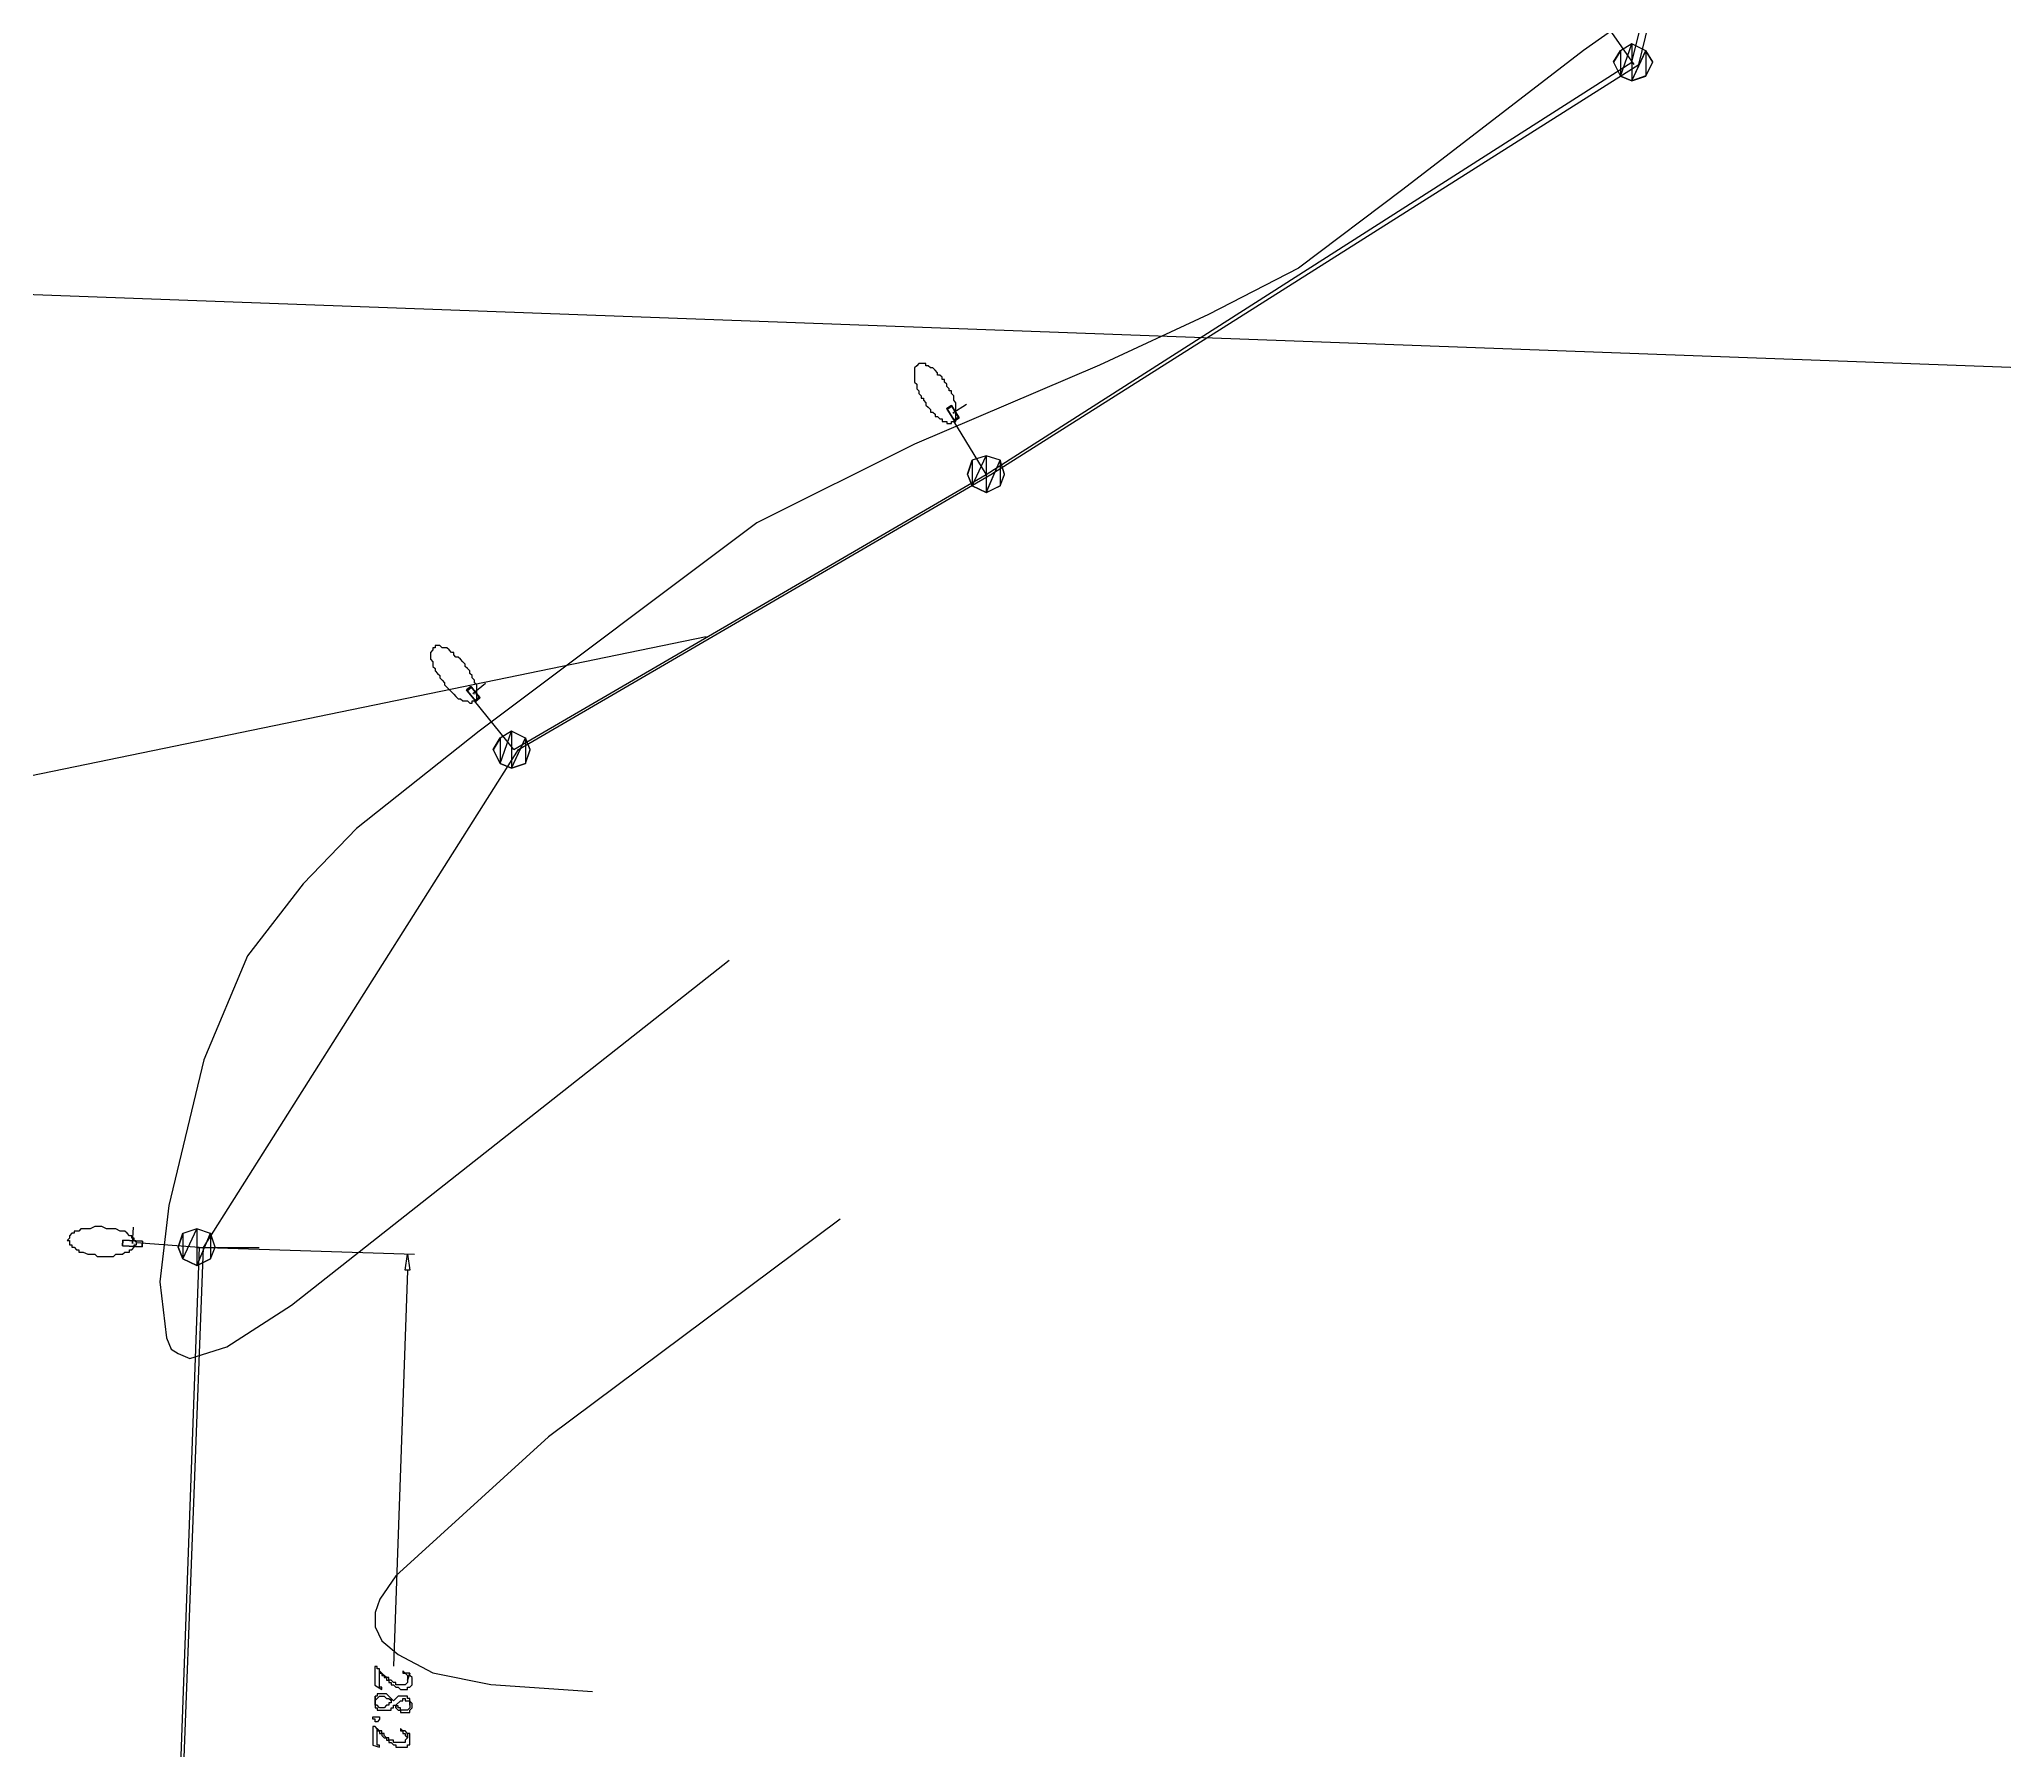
# Model space of a CAD drawing. Extents: x 212106 to 638151, y -1311344 to 1260505.
# Drawn here: x 335745 to 396387, y 428141 to 480957 of the extents above; entities that cross this region are included whole.
import ezdxf

# ---------------------------------------------------------------- set-up
doc = ezdxf.new("R2010")
doc.units = 0
doc.header["$MEASUREMENT"] = 0
for name, color, linetype in [('at_Entity', 7, 'Continuous'), ('DLXLUM01', 3, 'Continuous'), ('DLXLUM02', 6, 'Continuous'), ('DLXLUMEX', 2, 'Continuous'), ('DLXSCENE', 7, 'Continuous')]:
    doc.layers.add(name, color=color, linetype=linetype)

# ---------------------------------------------------------------- blocks, each defined once
blk = doc.blocks.new('*U175')
for p, q in [((-300, 102), (-309, -68)), ((-300, 102), (-309, -68)), ((-309, -68), (-300, 102)), ((-309, -68), (-300, 102)), ((309, 68), (-300, 102)), ((-300, 102), (-300, 102)), ((-300, 102), (-300, 102)), ((-300, 102), (309, 68)), ((309, 68), (-300, 102)), ((-300, 102), (309, 68)), ((300, -102), (309, 68)), ((300, -102), (309, 68)), ((309, 68), (300, -102)), ((309, 68), (300, -102)), ((309, 68), (309, 68)), ((309, 68), (309, 68)), ((-309, -68), (300, -102)), ((300, -102), (-309, -68)), ((-309, -68), (-309, -68)), ((-309, -68), (300, -102)), ((-309, -68), (-309, -68)), ((300, -102), (-309, -68)), ((300, -102), (300, -102)), ((300, -102), (300, -102))]:
    blk.add_line(p, q)
at = {"color": 1}
blk.add_line((0, 0), (28, 499), dxfattribs=at)
at = {"layer": 'DLXLUMEX', "color": 7}
blk.add_text('1', height=100, dxfattribs=at).set_placement((0, 0))
blk = doc.blocks.new('*U52')
for p, q in [((-54, 249), (-198, 159)), ((-198, 159), (-54, 249)), ((-183, 134), (-198, 159)), ((-198, 159), (23, -198)), ((-198, 159), (-183, 134)), ((23, -198), (-198, 159)), ((-38, 223), (-183, 134)), ((-183, 134), (-38, 223)), ((-183, 134), (38, -223)), ((38, -223), (-183, 134)), ((-38, 223), (-54, 249)), ((-54, 249), (-38, 223)), ((167, -109), (-54, 249)), ((-54, 249), (167, -109)), ((183, -134), (-38, 223)), ((-38, 223), (183, -134)), ((23, -198), (167, -109)), ((167, -109), (23, -198)), ((23, -198), (38, -223)), ((38, -223), (23, -198)), ((38, -223), (183, -134)), ((183, -134), (38, -223)), ((183, -134), (167, -109)), ((167, -109), (183, -134))]:
    blk.add_line(p, q)
at = {"color": 1}
blk.add_line((-16, 25), (410, 288), dxfattribs=at)
at = {"layer": 'DLXLUMEX', "color": 7}
blk.add_text('2', height=100, dxfattribs=at).set_placement((0, 0))
blk = doc.blocks.new('*U53')
for p, q in [((-85, 240), (-217, 133)), ((-217, 133), (-85, 240)), ((-217, 133), (48, -194)), ((-198, 110), (-217, 133)), ((-217, 133), (-198, 110)), ((48, -194), (-217, 133)), ((-66, 217), (-198, 110)), ((-198, 110), (-66, 217)), ((-198, 110), (66, -217)), ((66, -217), (-198, 110)), ((-66, 217), (-85, 240)), ((-85, 240), (-66, 217)), ((180, -87), (-85, 240)), ((-85, 240), (180, -87)), ((198, -110), (-66, 217)), ((-66, 217), (198, -110)), ((48, -194), (180, -87)), ((180, -87), (48, -194)), ((48, -194), (66, -217)), ((66, -217), (48, -194)), ((66, -217), (198, -110)), ((198, -110), (66, -217)), ((198, -110), (180, -87)), ((180, -87), (198, -110))]:
    blk.add_line(p, q)
at = {"color": 1}
blk.add_line((-19, 23), (370, 338), dxfattribs=at)
at = {"layer": 'DLXLUMEX', "color": 7}
blk.add_text('2', height=100, dxfattribs=at).set_placement((0, 0))
blk = doc.blocks.new('*U97')
for p, q in [((27172, 451588), (33744, 478803)), ((7172, 438930), (27172, 451588)), ((-7398, 430440), (7172, 438930)), ((-17113, 415075), (-7398, 430440)), ((-18184, 386941), (-17113, 415075))]:
    blk.add_line(p, q)

msp = doc.modelspace()

# ---------------------------------------------------------------- linework, layer by layer
at = {"layer": 'at_Entity', "color": 1}
for p, q in [((384886, 480247), (391458, 507387)), ((364958, 467525), (384886, 480247)), ((350388, 459036), (364958, 467525)), ((327960, 456681), (356316, 462527)), ((340675, 443679), (330461, 159761))]:
    msp.add_line(p, q, dxfattribs=at)
at = {"layer": 'at_Entity', "color": 0}
for p, q in [((385816, 482320), (383388, 480608)), ((384958, 480183), (383816, 481820)), ((383388, 480608), (377816, 476326)), ((384316, 480257), (384530, 480609)), ((384316, 480257), (384530, 480609)), ((384530, 480605), (384316, 480252)), ((384530, 480605), (384316, 480252)), ((384530, 480605), (384316, 480252)), ((384530, 480605), (384316, 480252)), ((384887, 480819), (384530, 480605)), ((384887, 480819), (384530, 480605)), ((384530, 479824), (384887, 480819)), ((384530, 479824), (384887, 480819)), ((384887, 480819), (384530, 480605)), ((384887, 480819), (384530, 480605)), ((384887, 480819), (384530, 480605)), ((384530, 479824), (384887, 480819)), ((384530, 479824), (384887, 480819)), ((384887, 480819), (384530, 480605)), ((384530, 480609), (384530, 479829)), ((384530, 480609), (384530, 479829)), ((384530, 480605), (384530, 479824)), ((384530, 480605), (384530, 479824)), ((385315, 480605), (384887, 480819)), ((385315, 480605), (384887, 480819)), ((384887, 480819), (384887, 479673)), ((384887, 480819), (384887, 479673)), ((385315, 480605), (384887, 480819)), ((385315, 480605), (384887, 480819)), ((385315, 480605), (384887, 480819)), ((384887, 480819), (384887, 479673)), ((384887, 480819), (384887, 479673)), ((385315, 480605), (384887, 480819)), ((384887, 479678), (385316, 480609)), ((384887, 479678), (385316, 480609)), ((384887, 479673), (385315, 480605)), ((384887, 479673), (385315, 480605)), ((385530, 480252), (385315, 480605)), ((385530, 480252), (385315, 480605)), ((385530, 480252), (385315, 480605)), ((385530, 480252), (385315, 480605)), ((385530, 480257), (385316, 480609)), ((385316, 480609), (385316, 479829)), ((385316, 480609), (385316, 479829)), ((385530, 480257), (385316, 480609)), ((385316, 480609), (385316, 479829)), ((385316, 480609), (385316, 479829)), ((384530, 479829), (384316, 480257)), ((384530, 479829), (384316, 480257)), ((384316, 480252), (384530, 479824)), ((384316, 480252), (384530, 479824)), ((384316, 480252), (384530, 479824)), ((384316, 480252), (384530, 479824)), ((384530, 479824), (384887, 479673)), ((384887, 479673), (384530, 479824)), ((384530, 479824), (384887, 479673)), ((384530, 479824), (384887, 479673)), ((384887, 479673), (384530, 479824)), ((384530, 479824), (384887, 479673)), ((385316, 479829), (384887, 479678)), ((385316, 479829), (384887, 479678)), ((384887, 479673), (385315, 479824)), ((384887, 479673), (385315, 479824)), ((384887, 479673), (385315, 479824)), ((384887, 479673), (385315, 479824)), ((384887, 479673), (384887, 479673)), ((384887, 479673), (384887, 479673)), ((384887, 479673), (384887, 479673)), ((385315, 479824), (385530, 480252)), ((385315, 479824), (385530, 480252)), ((385315, 479824), (385530, 480252)), ((385315, 479824), (385530, 480252)), ((385316, 479829), (385530, 480257)), ((385316, 479829), (385530, 480257)), ((377816, 476326), (374602, 473895)), ((374602, 473895), (371817, 472460)), ((499598, 467032), (330674, 473251)), ((371817, 472460), (368459, 470898)), ((362816, 470882), (362744, 470820)), ((362744, 470820), (362744, 470744)), ((362744, 470744), (362744, 470669)), ((362744, 470669), (362744, 470594)), ((362744, 470594), (362744, 470532)), ((368459, 470898), (362745, 468467)), ((362887, 470957), (362816, 470882)), ((362816, 470882), (362816, 470882)), ((362959, 470957), (362887, 470957)), ((363030, 470957), (362959, 470957)), ((363101, 470957), (363030, 470957)), ((363101, 470882), (363101, 470957)), ((363173, 470882), (363101, 470882)), ((363244, 470820), (363173, 470882)), ((363316, 470820), (363244, 470820)), ((363387, 470744), (363316, 470820)), ((363458, 470669), (363387, 470744)), ((363458, 470594), (363458, 470669)), ((363530, 470594), (363458, 470594)), ((363601, 470532), (363530, 470594)), ((362744, 470532), (362744, 470456)), ((362744, 470456), (362744, 470381)), ((362744, 470381), (362816, 470319)), ((362816, 470319), (362816, 470243)), ((362816, 470243), (362816, 470168)), ((362816, 470168), (362887, 470106)), ((362887, 470106), (362887, 470031)), ((362887, 470031), (362959, 469955)), ((363601, 470456), (363601, 470532)), ((363672, 470456), (363601, 470456)), ((363672, 470381), (363672, 470456)), ((363744, 470319), (363672, 470381)), ((363744, 470243), (363744, 470319)), ((363815, 470168), (363744, 470243)), ((363815, 470106), (363815, 470168)), ((363887, 470106), (363815, 470106)), ((363887, 470031), (363887, 470106)), ((363958, 469955), (363887, 470031)), ((362959, 469955), (362959, 469880)), ((362959, 469880), (363030, 469880)), ((363030, 469880), (363030, 469818)), ((363030, 469818), (363101, 469743)), ((363101, 469743), (363101, 469667)), ((363101, 469667), (363173, 469605)), ((363173, 469605), (363244, 469530)), ((363244, 469530), (363244, 469454)), ((363244, 469454), (363316, 469454)), ((363316, 469454), (363387, 469392)), ((363387, 469392), (363387, 469317)), ((363958, 469880), (363958, 469955)), ((363958, 469818), (363958, 469880)), ((364029, 469743), (363958, 469818)), ((364029, 469667), (364029, 469743)), ((364029, 469605), (364029, 469667)), ((364029, 469530), (364029, 469605)), ((364029, 469454), (364029, 469530)), ((364029, 469392), (364029, 469454)), ((364029, 469317), (364029, 469392)), ((363387, 469317), (363458, 469317)), ((363458, 469317), (363530, 469242)), ((363530, 469242), (363601, 469242)), ((363601, 469242), (363601, 469166)), ((363601, 469166), (363672, 469166)), ((363672, 469166), (363744, 469166)), ((363744, 469166), (363744, 469104)), ((363744, 469104), (363815, 469104)), ((363815, 469104), (363887, 469104)), ((363887, 469104), (363887, 469166)), ((363887, 469166), (363958, 469166)), ((363958, 469166), (364029, 469166)), ((364959, 467537), (363959, 469176)), ((364029, 469242), (364029, 469317)), ((364029, 469166), (364029, 469242)), ((362745, 468467), (357888, 466037)), ((364531, 467967), (364387, 467530)), ((364531, 467967), (364387, 467530)), ((364531, 467967), (364387, 467530)), ((364531, 467967), (364387, 467530)), ((364388, 467540), (364531, 467965)), ((364388, 467540), (364531, 467965)), ((364959, 468105), (364531, 467967)), ((364959, 468105), (364531, 467967)), ((364531, 467179), (364959, 468105)), ((364531, 467179), (364959, 468105)), ((364959, 468105), (364531, 467967)), ((364959, 468105), (364531, 467967)), ((364959, 468105), (364531, 467967)), ((364531, 467179), (364959, 468105)), ((364531, 467179), (364959, 468105)), ((364959, 468105), (364531, 467967)), ((364531, 467967), (364531, 467179)), ((364531, 467967), (364531, 467179)), ((364531, 467965), (364531, 467177)), ((364531, 467965), (364531, 467177)), ((365388, 467967), (364959, 468105)), ((365388, 467967), (364959, 468105)), ((364959, 468105), (364959, 466967)), ((364959, 468105), (364959, 466967)), ((365388, 467967), (364959, 468105)), ((365388, 467967), (364959, 468105)), ((365388, 467967), (364959, 468105)), ((364959, 468105), (364959, 466967)), ((364959, 468105), (364959, 466967)), ((365388, 467967), (364959, 468105)), ((364959, 466967), (365388, 467967)), ((364959, 466967), (365388, 467967)), ((364960, 466965), (365388, 467965)), ((364960, 466965), (365388, 467965)), ((365530, 467530), (365388, 467967)), ((365530, 467530), (365388, 467967)), ((365530, 467530), (365388, 467967)), ((365530, 467530), (365388, 467967)), ((365531, 467540), (365388, 467965)), ((365388, 467965), (365388, 467177)), ((365388, 467965), (365388, 467177)), ((365531, 467540), (365388, 467965)), ((365388, 467965), (365388, 467177)), ((365388, 467965), (365388, 467177)), ((364387, 467530), (364531, 467179)), ((364387, 467530), (364531, 467179)), ((364387, 467530), (364531, 467179)), ((364387, 467530), (364531, 467179)), ((364531, 467177), (364388, 467540)), ((364531, 467177), (364388, 467540)), ((364531, 467179), (364959, 466967)), ((364959, 466967), (364531, 467179)), ((364531, 467179), (364959, 466967)), ((364531, 467179), (364959, 466967)), ((364959, 466967), (364531, 467179)), ((364531, 467179), (364959, 466967)), ((364959, 466967), (365388, 467179)), ((364959, 466967), (365388, 467179)), ((364959, 466967), (365388, 467179)), ((364959, 466967), (365388, 467179)), ((364959, 466967), (364959, 466967)), ((364959, 466967), (364959, 466967)), ((364959, 466967), (364959, 466967)), ((365388, 467177), (364960, 466965)), ((365388, 467177), (364960, 466965)), ((365388, 467177), (365531, 467540)), ((365388, 467177), (365531, 467540)), ((365388, 467179), (365530, 467530)), ((365388, 467179), (365530, 467530)), ((365388, 467179), (365530, 467530)), ((365388, 467179), (365530, 467530)), ((357888, 466037), (349317, 459601)), ((347889, 462112), (347816, 462037)), ((347889, 462174), (347889, 462112)), ((347960, 462174), (347889, 462174)), ((347889, 462174), (347889, 462174)), ((348031, 462249), (347960, 462249)), ((347960, 462249), (347960, 462174)), ((348102, 462249), (348031, 462249)), ((348174, 462174), (348102, 462249)), ((348245, 462174), (348174, 462174)), ((348317, 462174), (348245, 462174)), ((348388, 462112), (348317, 462174)), ((348460, 462037), (348388, 462112)), ((347816, 462037), (347816, 461962)), ((347816, 461962), (347816, 461887)), ((347816, 461887), (347816, 461825)), ((347816, 461825), (347889, 461750)), ((347889, 461750), (347889, 461675)), ((347889, 461675), (347889, 461600)), ((347889, 461600), (347960, 461538)), ((347960, 461538), (347960, 461463)), ((348531, 462037), (348460, 462037)), ((348531, 461962), (348531, 462037)), ((348602, 461887), (348531, 461962)), ((348674, 461887), (348602, 461887)), ((348746, 461825), (348674, 461887)), ((348817, 461750), (348746, 461825)), ((348888, 461675), (348817, 461750)), ((348888, 461600), (348888, 461675)), ((348960, 461538), (348888, 461600)), ((349031, 461463), (348960, 461538)), ((347960, 461463), (348031, 461388)), ((348031, 461388), (348102, 461326)), ((348102, 461326), (348102, 461251)), ((348102, 461251), (348174, 461176)), ((348174, 461176), (348245, 461101)), ((348245, 461101), (348245, 461039)), ((348245, 461039), (348317, 460964)), ((348317, 460964), (348388, 460889)), ((348388, 460889), (348460, 460815)), ((349031, 461388), (349031, 461463)), ((349102, 461326), (349031, 461388)), ((349102, 461251), (349102, 461326)), ((349173, 461176), (349102, 461251)), ((349173, 461101), (349173, 461176)), ((349246, 461039), (349173, 461101)), ((349246, 460964), (349246, 461039)), ((349246, 460889), (349246, 460964)), ((349246, 460815), (349246, 460889)), ((348460, 460815), (348531, 460752)), ((348531, 460752), (348602, 460677)), ((348602, 460677), (348674, 460603)), ((348674, 460603), (348746, 460603)), ((348746, 460603), (348817, 460540)), ((348817, 460540), (348888, 460540)), ((348888, 460540), (348960, 460540)), ((348960, 460540), (349031, 460465)), ((349031, 460465), (349102, 460465)), ((349102, 460465), (349102, 460540)), ((349102, 460540), (349173, 460540)), ((349173, 460540), (349246, 460540)), ((350388, 459042), (349175, 460537)), ((349246, 460752), (349246, 460815)), ((349246, 460677), (349246, 460752)), ((349246, 460603), (349246, 460677)), ((349246, 460540), (349246, 460603)), ((349317, 459601), (345531, 456604)), ((349960, 459394), (349745, 459033)), ((349960, 459394), (349745, 459033)), ((349960, 459394), (349745, 459033)), ((349960, 459394), (349745, 459033)), ((349746, 459035), (349961, 459396)), ((349746, 459035), (349961, 459396)), ((350317, 459606), (349960, 459394)), ((350317, 459606), (349960, 459394)), ((349960, 458610), (350317, 459606)), ((349960, 458610), (350317, 459606)), ((350317, 459606), (349960, 459394)), ((350317, 459606), (349960, 459394)), ((350317, 459606), (349960, 459394)), ((349960, 458610), (350317, 459606)), ((349960, 458610), (350317, 459606)), ((350317, 459606), (349960, 459394)), ((349960, 459394), (349960, 458610)), ((349960, 459394), (349960, 458610)), ((349961, 459396), (349961, 458612)), ((349961, 459396), (349961, 458612)), ((350746, 459394), (350317, 459606)), ((350746, 459394), (350317, 459606)), ((350317, 459606), (350317, 458460)), ((350317, 459606), (350317, 458460)), ((350746, 459394), (350317, 459606)), ((350746, 459394), (350317, 459606)), ((350746, 459394), (350317, 459606)), ((350317, 459606), (350317, 458460)), ((350317, 459606), (350317, 458460)), ((350746, 459394), (350317, 459606)), ((350317, 458462), (350746, 459396)), ((350317, 458462), (350746, 459396)), ((350317, 458460), (350746, 459394)), ((350317, 458460), (350746, 459394)), ((350888, 459035), (350746, 459396)), ((350746, 459396), (350746, 458612)), ((350746, 459396), (350746, 458612)), ((350888, 459035), (350746, 459396)), ((350746, 459396), (350746, 458612)), ((350746, 459396), (350746, 458612)), ((350888, 459033), (350746, 459394)), ((350888, 459033), (350746, 459394)), ((350888, 459033), (350746, 459394)), ((350888, 459033), (350746, 459394)), ((349745, 459033), (349960, 458610)), ((349745, 459033), (349960, 458610)), ((349745, 459033), (349960, 458610)), ((349745, 459033), (349960, 458610)), ((349961, 458612), (349746, 459035)), ((349961, 458612), (349746, 459035)), ((349960, 458610), (350317, 458460)), ((350317, 458460), (349960, 458610)), ((349960, 458610), (350317, 458460)), ((349960, 458610), (350317, 458460)), ((350317, 458460), (349960, 458610)), ((349960, 458610), (350317, 458460)), ((350746, 458612), (350317, 458462)), ((350746, 458612), (350317, 458462)), ((350317, 458460), (350746, 458610)), ((350317, 458460), (350746, 458610)), ((350317, 458460), (350746, 458610)), ((350317, 458460), (350746, 458610)), ((350317, 458460), (350317, 458460)), ((350317, 458460), (350317, 458460)), ((350317, 458460), (350317, 458460)), ((350746, 458612), (350888, 459035)), ((350746, 458612), (350888, 459035)), ((350746, 458610), (350888, 459033)), ((350746, 458610), (350888, 459033)), ((350746, 458610), (350888, 459033)), ((350746, 458610), (350888, 459033)), ((345531, 456604), (343889, 454891)), ((343889, 454891), (342174, 452675)), ((342174, 452675), (340817, 449463)), ((343531, 441895), (357030, 452536)), ((340817, 449463), (339746, 444968)), ((339746, 444968), (339460, 442613)), ((360460, 444541), (351460, 437828)), ((336674, 443961), (336602, 443887)), ((336746, 444109), (336674, 444035)), ((336674, 444035), (336674, 443961)), ((336818, 444109), (336746, 444109)), ((336888, 444171), (336818, 444171)), ((336818, 444171), (336818, 444109)), ((336960, 444171), (336888, 444171)), ((337031, 444245), (336960, 444171)), ((337103, 444245), (337031, 444245)), ((337173, 444245), (337103, 444245)), ((337245, 444245), (337173, 444245)), ((337317, 444245), (337245, 444245)), ((337460, 444319), (337317, 444245)), ((337531, 444319), (337460, 444319)), ((337602, 444319), (337531, 444319)), ((337674, 444319), (337602, 444319)), ((337817, 444245), (337674, 444319)), ((337888, 444245), (337817, 444245)), ((337960, 444245), (337888, 444245)), ((338031, 444245), (337960, 444245)), ((338103, 444245), (338031, 444245)), ((338245, 444171), (338103, 444245)), ((338317, 444171), (338245, 444171)), ((338389, 444171), (338317, 444171)), ((338460, 444109), (338389, 444171)), ((338531, 444035), (338460, 444109)), ((338602, 444035), (338531, 444035)), ((338602, 443961), (338602, 444035)), ((338674, 443961), (338602, 443961)), ((338674, 443887), (338674, 443961)), ((340032, 443677), (340175, 444110)), ((340032, 443677), (340175, 444110)), ((340174, 444101), (340032, 443681)), ((340174, 444101), (340032, 443681)), ((340174, 444101), (340032, 443681)), ((340174, 444101), (340032, 443681)), ((340603, 444249), (340174, 444101)), ((340603, 444249), (340174, 444101)), ((340174, 443322), (340603, 444249)), ((340174, 443322), (340603, 444249)), ((340603, 444249), (340174, 444101)), ((340603, 444249), (340174, 444101)), ((340603, 444249), (340174, 444101)), ((340174, 443322), (340603, 444249)), ((340174, 443322), (340603, 444249)), ((340603, 444249), (340174, 444101)), ((340174, 444101), (340174, 443322)), ((340174, 444101), (340174, 443322)), ((340175, 444110), (340175, 443319)), ((340175, 444110), (340175, 443319)), ((341032, 444101), (340603, 444249)), ((341032, 444101), (340603, 444249)), ((340603, 444249), (340603, 443112)), ((340603, 444249), (340603, 443112)), ((341032, 444101), (340603, 444249)), ((341032, 444101), (340603, 444249)), ((341032, 444101), (340603, 444249)), ((340603, 444249), (340603, 443112)), ((340603, 444249), (340603, 443112)), ((341032, 444101), (340603, 444249)), ((340603, 443109), (341031, 444110)), ((340603, 443109), (341031, 444110)), ((340603, 443112), (341032, 444101)), ((340603, 443112), (341032, 444101)), ((341175, 443677), (341031, 444110)), ((341031, 444110), (341031, 443319)), ((341031, 444110), (341031, 443319)), ((341175, 443677), (341031, 444110)), ((341031, 444110), (341031, 443319)), ((341031, 444110), (341031, 443319)), ((341174, 443681), (341032, 444101)), ((341174, 443681), (341032, 444101)), ((341174, 443681), (341032, 444101)), ((341174, 443681), (341032, 444101)), ((336602, 443887), (336674, 443887)), ((336602, 443887), (336602, 443887)), ((336674, 443887), (336674, 443825)), ((336674, 443825), (336674, 443751)), ((336674, 443751), (336746, 443751)), ((336746, 443751), (336746, 443677)), ((336746, 443677), (336818, 443677)), ((336818, 443677), (336888, 443602)), ((336888, 443602), (336960, 443602)), ((336960, 443602), (336960, 443528)), ((336960, 443528), (337031, 443528)), ((337031, 443528), (337103, 443528)), ((337103, 443528), (337245, 443466)), ((337245, 443466), (337317, 443466)), ((337317, 443466), (337389, 443466)), ((337389, 443466), (337460, 443466)), ((337460, 443466), (337531, 443392)), ((337531, 443392), (337674, 443392)), ((337674, 443392), (337746, 443392)), ((337746, 443392), (337817, 443392)), ((337817, 443392), (337888, 443392)), ((337888, 443392), (338031, 443392)), ((338031, 443392), (338103, 443466)), ((338103, 443466), (338173, 443466)), ((338173, 443466), (338245, 443466)), ((338245, 443466), (338317, 443466)), ((338317, 443466), (338389, 443528)), ((338389, 443528), (338460, 443528)), ((338460, 443528), (338531, 443528)), ((338531, 443528), (338531, 443602)), ((338531, 443602), (338602, 443602)), ((338602, 443602), (338674, 443677)), ((338746, 443825), (338674, 443887)), ((338674, 443677), (338674, 443751)), ((338674, 443751), (338746, 443751)), ((338746, 443751), (338746, 443825)), ((340674, 443670), (338746, 443819)), ((340032, 443681), (340174, 443322)), ((340032, 443681), (340174, 443322)), ((340032, 443681), (340174, 443322)), ((340032, 443681), (340174, 443322)), ((340175, 443319), (340032, 443677)), ((340175, 443319), (340032, 443677)), ((340174, 443322), (340603, 443112)), ((340603, 443112), (340174, 443322)), ((340174, 443322), (340603, 443112)), ((340174, 443322), (340603, 443112)), ((340603, 443112), (340174, 443322)), ((340174, 443322), (340603, 443112)), ((340602, 443670), (342531, 443670)), ((340603, 443679), (347317, 443469)), ((340603, 443112), (341032, 443322)), ((340603, 443112), (341032, 443322)), ((340603, 443112), (341032, 443322)), ((340603, 443112), (341032, 443322)), ((341031, 443319), (340603, 443109)), ((341031, 443319), (340603, 443109)), ((341031, 443319), (341175, 443677)), ((341031, 443319), (341175, 443677)), ((341032, 443322), (341174, 443681)), ((341032, 443322), (341174, 443681)), ((341032, 443322), (341174, 443681)), ((341032, 443322), (341174, 443681)), ((347032, 442975), (347103, 443469)), ((347103, 443469), (347175, 442975)), ((340603, 443112), (340603, 443112)), ((340603, 443112), (340603, 443112)), ((340603, 443112), (340603, 443112)), ((347102, 442962), (346674, 430754)), ((347175, 442975), (347032, 442975)), ((339460, 442613), (339674, 440887)), ((341531, 440610), (343531, 441895)), ((339674, 440887), (339817, 440535)), ((339817, 440535), (340031, 440396)), ((340031, 440396), (340389, 440245)), ((340389, 440245), (341531, 440610)), ((351460, 437828), (346746, 433538)), ((346746, 433538), (346247, 432821)), ((346247, 432821), (346103, 432401)), ((346103, 432401), (346103, 431968)), ((346103, 431968), (346317, 431536)), ((346317, 431536), (346818, 431115)), ((346173, 430744), (346102, 430744)), ((346102, 430744), (346102, 430167)), ((346173, 430670), (346173, 430744)), ((346245, 430670), (346173, 430670)), ((346245, 430597), (346245, 430670)), ((346316, 430531), (346245, 430604)), ((346245, 430604), (346245, 430604)), ((346245, 430604), (346245, 430531)), ((346245, 430535), (346245, 430597)), ((346818, 431115), (347888, 430547)), ((347031, 430531), (346960, 430604)), ((346960, 430604), (346960, 430604)), ((346960, 430604), (346960, 430531)), ((346102, 430167), (346316, 430032)), ((346245, 430314), (346245, 430535)), ((346245, 430531), (346245, 430531)), ((346245, 430531), (346245, 430531)), ((346245, 430531), (346316, 430531)), ((346245, 430241), (346245, 430314)), ((346245, 430167), (346245, 430241)), ((346245, 430241), (346245, 430241)), ((346245, 430106), (346245, 430167)), ((346245, 430167), (346245, 430167)), ((346245, 430167), (346245, 430167)), ((346245, 430167), (346245, 430167)), ((346316, 430106), (346245, 430106)), ((346387, 430457), (346316, 430531)), ((346316, 430531), (346316, 430531)), ((346316, 430531), (346316, 430531)), ((346316, 430531), (346316, 430531)), ((346316, 430531), (346316, 430457)), ((346316, 430457), (346316, 430457)), ((346316, 430457), (346387, 430457)), ((346316, 430032), (346316, 430106)), ((346316, 430106), (346316, 430106)), ((346316, 430106), (346316, 430106)), ((346460, 430396), (346387, 430457)), ((346387, 430457), (346387, 430457)), ((346387, 430457), (346387, 430457)), ((346387, 430457), (346387, 430396)), ((346387, 430396), (346460, 430396)), ((346531, 430396), (346460, 430396)), ((346460, 430396), (346460, 430396)), ((346460, 430396), (346460, 430396)), ((346460, 430396), (346460, 430322)), ((346460, 430322), (346531, 430322)), ((346531, 430322), (346531, 430396)), ((346602, 430322), (346531, 430322)), ((346531, 430322), (346531, 430322)), ((346531, 430322), (346531, 430322)), ((346531, 430322), (346531, 430322)), ((346531, 430322), (346531, 430248)), ((346531, 430248), (346602, 430248)), ((346673, 430248), (346602, 430322)), ((346602, 430322), (346602, 430322)), ((346602, 430248), (346602, 430248)), ((346602, 430248), (346602, 430175)), ((346602, 430175), (346673, 430175)), ((346745, 430248), (346673, 430248)), ((346673, 430248), (346673, 430248)), ((346673, 430248), (346673, 430248)), ((346673, 430175), (346673, 430175)), ((346673, 430175), (346673, 430175)), ((346673, 430175), (346745, 430101)), ((346745, 430175), (346745, 430248)), ((346816, 430175), (346745, 430175)), ((346745, 430101), (346745, 430101)), ((346745, 430101), (346816, 430101)), ((346888, 430175), (346816, 430175)), ((346816, 430175), (346816, 430175)), ((346816, 430101), (346816, 430101)), ((346816, 430101), (346816, 430101)), ((346816, 430101), (346888, 430027)), ((346960, 430175), (346888, 430175)), ((346888, 430175), (346888, 430175)), ((346888, 430175), (346888, 430175)), ((346888, 430175), (346888, 430175)), ((346888, 430027), (346888, 430027)), ((346888, 430027), (346888, 430027)), ((346888, 430027), (346960, 430027)), ((346960, 430531), (346960, 430531)), ((346960, 430531), (346960, 430531)), ((346960, 430531), (347031, 430531)), ((347031, 430175), (346960, 430175)), ((346960, 430175), (346960, 430175)), ((346960, 430027), (346960, 430027)), ((346960, 430027), (346960, 430027)), ((346960, 430027), (347031, 430027)), ((347102, 430531), (347031, 430531)), ((347031, 430531), (347031, 430531)), ((347031, 430531), (347031, 430531)), ((347031, 430531), (347102, 430457)), ((347102, 430248), (347031, 430175)), ((347031, 430175), (347031, 430175)), ((347031, 430175), (347031, 430175)), ((347031, 430027), (347031, 430027)), ((347031, 430027), (347102, 430027)), ((347173, 430531), (347102, 430531)), ((347102, 430531), (347102, 430531)), ((347102, 430322), (347173, 430531)), ((347173, 430531), (347102, 430322)), ((347102, 430457), (347102, 430457)), ((347102, 430457), (347102, 430457)), ((347102, 430457), (347102, 430396)), ((347102, 430396), (347102, 430396)), ((347102, 430396), (347102, 430396)), ((347102, 430396), (347102, 430322)), ((347102, 430322), (347102, 430322)), ((347102, 430322), (347102, 430322)), ((347102, 430322), (347102, 430248)), ((347102, 430248), (347102, 430248)), ((347102, 430248), (347102, 430248)), ((347102, 430027), (347102, 430101)), ((347102, 430101), (347173, 430101)), ((347102, 430027), (347102, 430027)), ((347173, 430457), (347173, 430531)), ((347246, 430396), (347173, 430457)), ((347173, 430457), (347173, 430457)), ((347173, 430457), (347173, 430457)), ((347173, 430101), (347246, 430175)), ((347173, 430101), (347173, 430101)), ((347173, 430101), (347173, 430101)), ((347246, 430322), (347246, 430396)), ((347246, 430396), (347246, 430396)), ((347246, 430396), (347246, 430396)), ((347246, 430248), (347246, 430322)), ((347246, 430322), (347246, 430322)), ((347246, 430175), (347246, 430248)), ((347246, 430248), (347246, 430248)), ((347246, 430248), (347246, 430248)), ((347246, 430175), (347246, 430175)), ((347246, 430175), (347246, 430175)), ((347888, 430547), (349675, 430188)), ((349675, 430188), (352817, 429966)), ((346103, 429677), (346103, 429824)), ((346103, 429824), (346103, 429824)), ((346103, 429824), (346103, 429751)), ((346174, 429821), (346103, 429821)), ((346103, 429821), (346103, 429821)), ((346103, 429821), (346103, 429686)), ((346103, 429751), (346103, 429751)), ((346103, 429751), (346103, 429677)), ((346103, 429686), (346174, 429747)), ((346103, 429686), (346103, 429686)), ((346103, 429686), (346103, 429686)), ((346103, 429686), (346103, 429686)), ((346103, 429616), (346103, 429677)), ((346103, 429677), (346103, 429677)), ((346103, 429677), (346103, 429677)), ((346103, 429677), (346103, 429616)), ((346103, 429542), (346103, 429616)), ((346103, 429616), (346103, 429616)), ((346103, 429616), (346103, 429616)), ((346103, 429616), (346103, 429542)), ((346174, 429542), (346103, 429542)), ((346103, 429542), (346103, 429542)), ((346103, 429542), (346103, 429542)), ((346103, 429542), (346103, 429469)), ((346103, 429469), (346174, 429469)), ((346245, 429894), (346174, 429894)), ((346174, 429894), (346174, 429894)), ((346174, 429894), (346174, 429894)), ((346174, 429894), (346174, 429821)), ((346174, 429747), (346245, 429821)), ((346174, 429747), (346174, 429747)), ((346174, 429747), (346174, 429747)), ((346174, 429747), (346174, 429747)), ((346246, 429469), (346174, 429542)), ((346174, 429542), (346174, 429542)), ((346174, 429542), (346174, 429542)), ((346174, 429469), (346174, 429469)), ((346174, 429469), (346174, 429395)), ((346174, 429395), (346246, 429395)), ((346317, 429894), (346245, 429894)), ((346245, 429894), (346245, 429894)), ((346245, 429821), (346245, 429821)), ((346245, 429821), (346317, 429821)), ((346317, 429469), (346246, 429469)), ((346246, 429469), (346246, 429469)), ((346246, 429469), (346246, 429469)), ((346246, 429469), (346246, 429469)), ((346246, 429395), (346246, 429395)), ((346246, 429395), (346246, 429395)), ((346246, 429395), (346317, 429395)), ((346389, 429894), (346317, 429894)), ((346317, 429894), (346317, 429894)), ((346317, 429821), (346317, 429821)), ((346317, 429821), (346389, 429821)), ((346389, 429469), (346317, 429469)), ((346317, 429469), (346317, 429469)), ((346317, 429395), (346317, 429395)), ((346317, 429395), (346389, 429395)), ((346460, 429894), (346389, 429894)), ((346389, 429894), (346389, 429894)), ((346389, 429894), (346389, 429894)), ((346389, 429821), (346389, 429821)), ((346389, 429821), (346389, 429821)), ((346389, 429821), (346460, 429747)), ((346460, 429542), (346389, 429469)), ((346389, 429469), (346389, 429469)), ((346389, 429469), (346389, 429469)), ((346389, 429395), (346389, 429395)), ((346389, 429395), (346460, 429395)), ((346531, 429821), (346460, 429894)), ((346460, 429894), (346460, 429894)), ((346460, 429747), (346460, 429747)), ((346460, 429747), (346531, 429747)), ((346532, 429542), (346460, 429542)), ((346460, 429542), (346460, 429542)), ((346460, 429542), (346460, 429542)), ((346460, 429542), (346460, 429542)), ((346460, 429395), (346460, 429395)), ((346460, 429395), (346460, 429395)), ((346460, 429395), (346532, 429395)), ((346603, 429747), (346531, 429821)), ((346531, 429821), (346531, 429821)), ((346531, 429821), (346531, 429821)), ((346531, 429821), (346531, 429821)), ((346531, 429747), (346531, 429747)), ((346531, 429747), (346531, 429747)), ((346531, 429747), (346603, 429686)), ((346603, 429616), (346532, 429616)), ((346532, 429616), (346532, 429542)), ((346532, 429395), (346532, 429395)), ((346532, 429395), (346532, 429395)), ((346532, 429395), (346603, 429395)), ((346674, 429677), (346603, 429751)), ((346603, 429751), (346603, 429677)), ((346603, 429747), (346603, 429747)), ((346603, 429686), (346603, 429747)), ((346603, 429686), (346603, 429686)), ((346603, 429686), (346603, 429686)), ((346603, 429677), (346603, 429616)), ((346603, 429616), (346603, 429616)), ((346603, 429395), (346603, 429469)), ((346603, 429469), (346603, 429469)), ((346603, 429469), (346674, 429469)), ((346746, 429751), (346674, 429677)), ((346674, 429677), (346674, 429677)), ((346674, 429469), (346674, 429542)), ((346674, 429542), (346674, 429542)), ((346674, 429542), (346746, 429542)), ((346816, 429526), (346745, 429526)), ((346745, 429526), (346745, 429526)), ((346745, 429526), (346745, 429464)), ((346745, 429464), (346745, 429464)), ((346745, 429464), (346745, 429464)), ((346745, 429464), (346816, 429391)), ((346817, 429824), (346746, 429751)), ((346746, 429751), (346746, 429751)), ((346746, 429751), (346746, 429751)), ((346746, 429542), (346889, 429677)), ((346746, 429542), (346746, 429469)), ((346746, 429469), (346746, 429542)), ((346816, 429464), (346816, 429526)), ((346888, 429464), (346816, 429464)), ((346816, 429464), (346816, 429464)), ((346816, 429391), (346816, 429391)), ((346816, 429391), (346816, 429391)), ((346816, 429391), (346888, 429391)), ((346889, 429824), (346817, 429824)), ((346817, 429824), (346817, 429824)), ((346817, 429824), (346817, 429824)), ((346817, 429824), (346817, 429824)), ((346888, 429391), (346888, 429464)), ((346888, 429464), (346888, 429464)), ((346959, 429391), (346888, 429391)), ((346888, 429391), (346888, 429317)), ((346960, 429824), (346889, 429824)), ((346889, 429824), (346889, 429824)), ((346889, 429677), (346889, 429677)), ((346889, 429677), (346889, 429677)), ((346889, 429677), (346889, 429677)), ((346889, 429677), (346960, 429677)), ((347030, 429391), (346959, 429391)), ((346959, 429391), (346959, 429391)), ((346959, 429391), (346959, 429391)), ((347031, 429824), (346960, 429824)), ((346960, 429824), (346960, 429824)), ((346960, 429824), (346960, 429824)), ((346960, 429677), (346960, 429751)), ((346960, 429751), (347031, 429751)), ((346960, 429677), (346960, 429677)), ((347102, 429391), (347030, 429391)), ((347030, 429391), (347030, 429391)), ((347103, 429824), (347031, 429824)), ((347031, 429824), (347031, 429824)), ((347031, 429751), (347031, 429677)), ((347031, 429677), (347103, 429677)), ((347173, 429464), (347102, 429391)), ((347102, 429391), (347102, 429391)), ((347102, 429391), (347102, 429391)), ((347103, 429751), (347103, 429824)), ((347175, 429751), (347103, 429751)), ((347103, 429751), (347103, 429751)), ((347103, 429677), (347103, 429677)), ((347103, 429677), (347175, 429677)), ((347245, 429599), (347173, 429673)), ((347173, 429673), (347173, 429673)), ((347173, 429673), (347173, 429526)), ((347173, 429526), (347173, 429526)), ((347173, 429526), (347173, 429464)), ((347173, 429464), (347173, 429464)), ((347173, 429464), (347173, 429464)), ((347173, 429391), (347245, 429464)), ((347173, 429317), (347173, 429391)), ((347173, 429391), (347173, 429391)), ((347173, 429391), (347173, 429391)), ((347175, 429677), (347175, 429751)), ((347175, 429751), (347175, 429751)), ((347175, 429677), (347175, 429677)), ((347175, 429677), (347175, 429616)), ((347175, 429542), (347175, 429677)), ((347175, 429616), (347175, 429616)), ((347175, 429616), (347175, 429542)), ((347175, 429542), (347175, 429542)), ((347245, 429526), (347245, 429599)), ((347245, 429599), (347245, 429599)), ((347245, 429599), (347245, 429599)), ((347245, 429464), (347245, 429526)), ((347245, 429464), (347245, 429464)), ((347245, 429464), (347245, 429464)), ((346032, 429110), (346032, 429184)), ((346032, 429184), (346103, 429184)), ((346103, 429110), (346032, 429110)), ((346032, 429110), (346032, 429110)), ((346032, 429110), (346032, 429110)), ((346103, 428893), (346032, 428893)), ((346032, 428893), (346032, 428317)), ((346103, 429184), (346103, 429184)), ((346103, 429184), (346103, 429184)), ((346103, 429184), (346103, 429184)), ((346103, 429184), (346175, 429184)), ((346103, 429037), (346103, 429110)), ((346175, 429037), (346103, 429037)), ((346103, 429037), (346103, 429037)), ((346103, 429037), (346103, 429037)), ((346174, 428819), (346103, 428893)), ((346103, 428893), (346103, 428893)), ((346245, 428750), (346174, 428823)), ((346174, 428823), (346174, 428823)), ((346174, 428823), (346174, 428750)), ((346174, 428746), (346174, 428819)), ((346174, 428819), (346174, 428819)), ((346174, 428750), (346174, 428750)), ((346174, 428750), (346174, 428750)), ((346174, 428750), (346245, 428750)), ((346174, 428537), (346174, 428746)), ((346175, 429184), (346175, 429184)), ((346175, 429184), (346175, 429184)), ((346175, 429184), (346175, 429184)), ((346175, 429184), (346246, 429184)), ((346246, 429110), (346175, 429037)), ((346175, 429037), (346175, 429037)), ((346175, 429037), (346175, 429037)), ((346175, 429037), (346175, 429037)), ((346318, 428750), (346245, 428750)), ((346245, 428750), (346245, 428750)), ((346245, 428750), (346245, 428676)), ((346246, 429184), (346246, 429110)), ((346246, 429110), (346246, 429110)), ((346246, 429110), (346246, 429110)), ((346246, 429110), (346246, 429110)), ((346318, 428676), (346318, 428750)), ((346888, 429317), (346888, 429317)), ((346888, 429317), (346888, 429317)), ((346888, 429317), (346959, 429317)), ((346960, 428750), (346888, 428823)), ((346888, 428823), (346888, 428750)), ((346888, 428750), (346888, 428750)), ((346888, 428750), (346960, 428750)), ((346959, 429317), (346959, 429317)), ((346959, 429317), (347030, 429317)), ((347031, 428750), (346960, 428750)), ((346960, 428750), (346960, 428750)), ((346960, 428750), (346960, 428750)), ((346960, 428750), (346960, 428750)), ((346960, 428750), (346960, 428676)), ((347030, 429317), (347030, 429317)), ((347030, 429317), (347102, 429317)), ((347103, 428676), (347031, 428750)), ((347031, 428750), (347031, 428750)), ((347102, 429317), (347102, 429317)), ((347102, 429317), (347102, 429317)), ((347102, 429317), (347173, 429317)), ((347173, 429317), (347173, 429317)), ((346032, 428317), (346245, 428255)), ((346174, 428464), (346174, 428537)), ((346174, 428390), (346174, 428464)), ((346174, 428464), (346174, 428464)), ((346174, 428317), (346174, 428390)), ((346174, 428390), (346174, 428390)), ((346174, 428390), (346174, 428390)), ((346245, 428317), (346174, 428317)), ((346174, 428317), (346174, 428317)), ((346245, 428676), (346245, 428676)), ((346245, 428676), (346318, 428676)), ((346245, 428255), (346245, 428317)), ((346245, 428317), (346245, 428317)), ((346245, 428317), (346245, 428317)), ((346389, 428676), (346318, 428676)), ((346318, 428676), (346318, 428676)), ((346318, 428676), (346318, 428615)), ((346318, 428615), (346318, 428615)), ((346318, 428615), (346389, 428541)), ((346389, 428615), (346389, 428676)), ((346460, 428541), (346389, 428615)), ((346389, 428615), (346389, 428615)), ((346389, 428615), (346389, 428615)), ((346389, 428541), (346389, 428541)), ((346389, 428541), (346460, 428541)), ((346531, 428541), (346460, 428541)), ((346460, 428541), (346460, 428541)), ((346460, 428541), (346460, 428541)), ((346460, 428541), (346460, 428467)), ((346460, 428467), (346460, 428467)), ((346460, 428467), (346531, 428467)), ((346531, 428467), (346531, 428541)), ((346531, 428541), (346531, 428541)), ((346602, 428467), (346531, 428467)), ((346531, 428467), (346531, 428394)), ((346531, 428394), (346531, 428394)), ((346531, 428394), (346602, 428394)), ((346675, 428467), (346602, 428467)), ((346602, 428467), (346602, 428467)), ((346602, 428394), (346602, 428394)), ((346602, 428394), (346675, 428320)), ((346675, 428394), (346675, 428467)), ((346746, 428394), (346675, 428394)), ((346675, 428394), (346675, 428394)), ((346675, 428320), (346675, 428320)), ((346675, 428320), (346675, 428320)), ((346675, 428320), (346746, 428320)), ((346817, 428394), (346746, 428394)), ((346746, 428394), (346746, 428394)), ((346746, 428320), (346746, 428320)), ((346746, 428320), (346746, 428247)), ((346746, 428247), (346817, 428247)), ((346888, 428394), (346817, 428394)), ((346817, 428394), (346817, 428394)), ((346817, 428394), (346817, 428394)), ((346817, 428247), (346817, 428247)), ((346817, 428247), (346888, 428247)), ((346960, 428394), (346888, 428394)), ((346888, 428394), (346888, 428394)), ((346888, 428394), (346888, 428394)), ((346888, 428247), (346888, 428247)), ((346888, 428247), (346888, 428247)), ((346888, 428247), (346960, 428247)), ((346960, 428676), (347031, 428676)), ((347031, 428394), (346960, 428394)), ((346960, 428394), (346960, 428394)), ((346960, 428247), (346960, 428247)), ((346960, 428247), (346960, 428247)), ((346960, 428247), (347031, 428247)), ((347031, 428676), (347031, 428676)), ((347031, 428676), (347031, 428676)), ((347031, 428676), (347031, 428615)), ((347031, 428615), (347031, 428615)), ((347031, 428615), (347103, 428541)), ((347103, 428541), (347031, 428467)), ((347031, 428467), (347031, 428467)), ((347031, 428467), (347031, 428467)), ((347031, 428467), (347031, 428394)), ((347031, 428394), (347031, 428394)), ((347031, 428247), (347031, 428247)), ((347031, 428247), (347103, 428247)), ((347103, 428541), (347103, 428676)), ((347174, 428676), (347103, 428676)), ((347103, 428676), (347103, 428676)), ((347103, 428676), (347103, 428676)), ((347103, 428676), (347103, 428541)), ((347103, 428541), (347103, 428541)), ((347103, 428541), (347103, 428541)), ((347103, 428247), (347103, 428320)), ((347103, 428320), (347103, 428320)), ((347103, 428320), (347103, 428320)), ((347103, 428320), (347174, 428320)), ((347174, 428615), (347174, 428676)), ((347174, 428541), (347174, 428615)), ((347174, 428615), (347174, 428615)), ((347174, 428467), (347174, 428541)), ((347174, 428541), (347174, 428541)), ((347174, 428541), (347174, 428541)), ((347174, 428394), (347174, 428467)), ((347174, 428467), (347174, 428467)), ((347174, 428320), (347174, 428394)), ((347174, 428394), (347174, 428394)), ((347174, 428394), (347174, 428394))]:
    msp.add_line(p, q, dxfattribs=at)

# ---------------------------------------------------------------- block references
at = {"layer": 'DLXLUM01'}
msp.add_blockref('*U175', (338619, 443794), dxfattribs=at)
at = {"layer": 'DLXLUM02'}
for name, p in [('*U52', (363944, 469408)), ('*U53', (349144, 460744))]:
    msp.add_blockref(name, p, dxfattribs=at)
at = {"layer": 'DLXSCENE'}
msp.add_blockref('*U97', (357928, 28595), dxfattribs=at)

doc.saveas('drawing.dxf')
